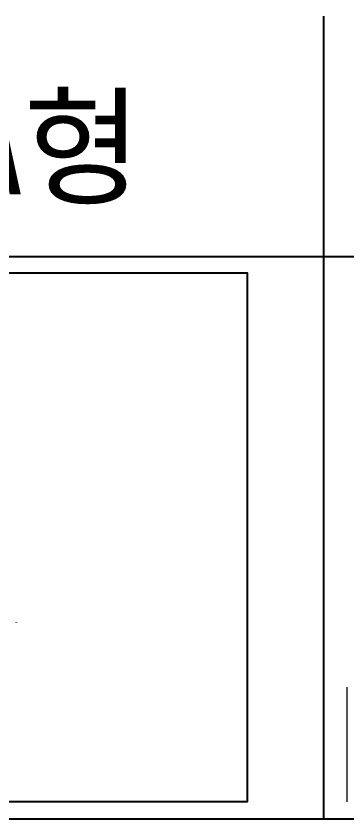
# Model space of a CAD drawing. Header units: millimetres. Extents: x -33000 to 294000, y 0 to 42408.
# Drawn here: x 25735 to 43235, y 0 to 42408 of the extents above; entities that cross this region are included whole.
import ezdxf
from ezdxf.enums import TextEntityAlignment as Align

# ---------------------------------------------------------------- set-up
doc = ezdxf.new("R2010")
doc.units = ezdxf.units.MM
doc.header["$LTSCALE"] = 50
doc.layers.add('arch', color=8, linetype='Continuous')
doc.layers.add('cloud', color=7, linetype='Continuous', true_color=0xb3ef8f, plot=False)
doc.styles.add('돋움체', font='')
doc.styles.get('돋움체').set_extended_font_data('DotumChe')

msp = doc.modelspace()

# ---------------------------------------------------------------- linework, layer by layer
at = {"layer": 'arch'}
msp.add_line((25734.6, 10368.5), (25734.6, 10358.5), dxfattribs=at)
at = {"layer": 'arch', "linetype": 'ByBlock', "lineweight": 5}
msp.add_line((43235, 6957.3), (43235, 909.2), dxfattribs=at)
at = {"layer": 'cloud'}
for p, q in [((42000, 42407.5), (42000, 0)), ((-33000, 29700), (294000, 29700)), ((-33000, 0), (294000, 0))]:
    msp.add_line(p, q, dxfattribs=at)
msp.add_lwpolyline([(1235, 28850), (37950, 28850), (37950, 909.2), (1235, 909.2)], close=True, dxfattribs=at)

# ---------------------------------------------------------------- texts
at = {"layer": 'cloud', "style": '돋움체'}
msp.add_text('84㎡A형', height=5000, dxfattribs=at).set_placement((21000, 35700), align=Align.MIDDLE)

doc.saveas('drawing.dxf')
